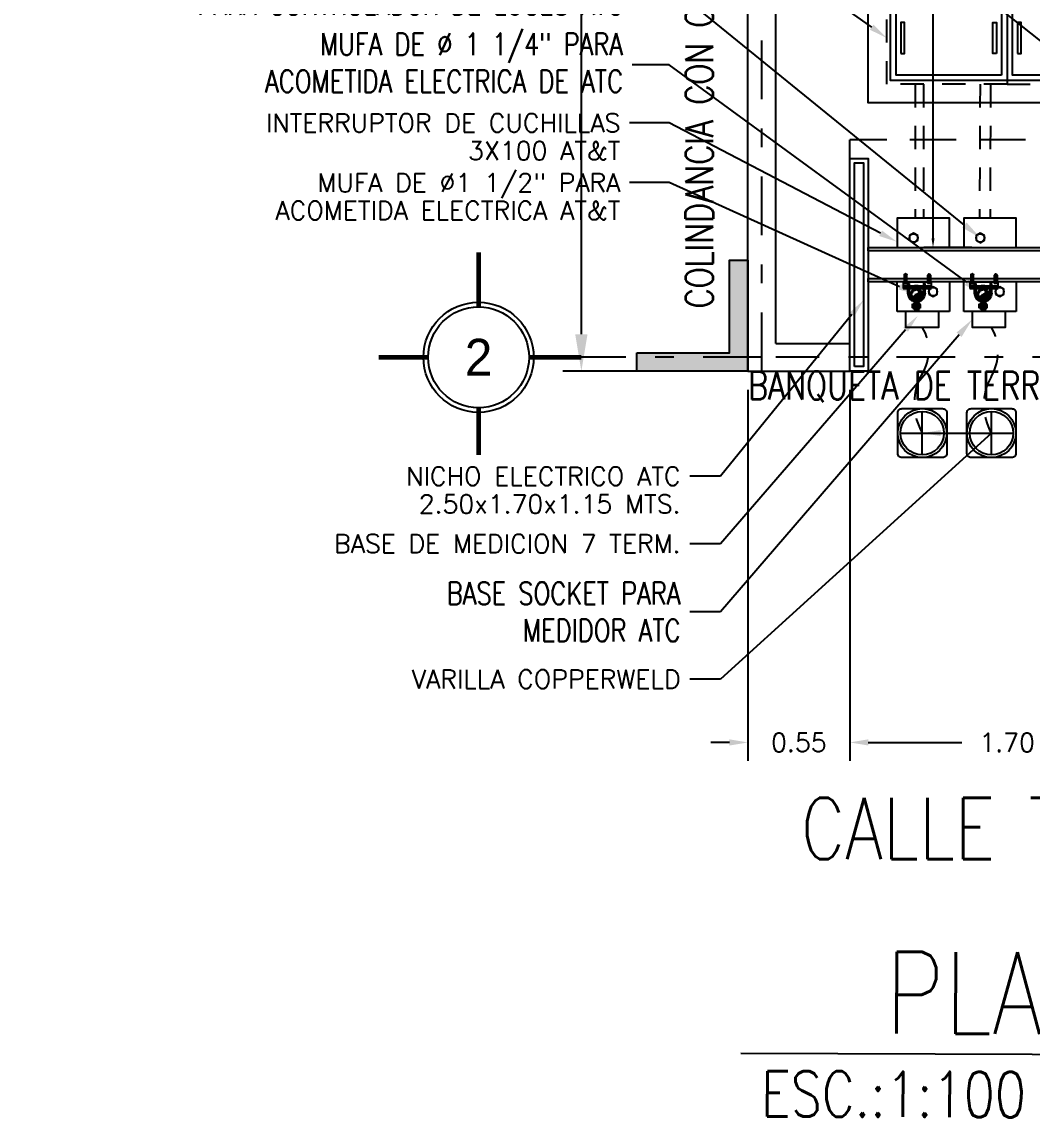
# Model space of a CAD drawing. Header units: millimetres. Extents: x 0 to 177, y -34 to 320.
# Drawn here: x 40.93 to 46.38, y -30.85 to -24.91 of the extents above; entities that cross this region are included whole.
import ezdxf
from ezdxf import colors
from ezdxf.entities.mleader import LeaderData, LeaderLine
from ezdxf.enums import TextEntityAlignment as Align
from ezdxf.math import Vec2, Vec3

# ---------------------------------------------------------------- set-up
doc = ezdxf.new("R2010")
doc.units = ezdxf.units.MM
doc.header["$LTSCALE"] = 0.1
doc.header["$PDMODE"] = 2
doc.linetypes.add('DASHDOT', pattern=[25.4, 12.7, -6.35, 0, -6.35])
doc.linetypes.add('DASHED2', pattern=[0.375, 0.25, -0.125])
doc.layers.get('Defpoints').update_dxf_attribs({"color": 6})
for name, color, linetype in [('1', 1, 'Continuous'), ('5', 5, 'Continuous'), ('8', 8, 'Continuous'), ('9', 96, 'Continuous')]:
    doc.layers.add(name, color=color, linetype=linetype)
doc.styles.add('ARIAL', font='ARLRDBD.TTF')
doc.styles.add('INGTEXT', font='romans.shx', dxfattribs={"width": 0.75})
doc.styles.add('Romans', font='romans.shx', dxfattribs={"width": 0.8})
doc.styles.add('TEXTOS', font='romans.shx')
doc.dimstyles.new('Cota m', dxfattribs={"dimtxt": 0.2, "dimasz": 0.2, "dimexe": 0.1, "dimexo": 0.1, "dimgap": 0.1, "dimtad": 0, "dimzin": 0, "dimdsep": 46, "dimtxsty": 'TEXTOS', "dimcen": 0.2, "dimclrd": 256, "dimclre": 256, "dimclrt": 256, "dimazin": 0, "dimtfac": 1, "dimtix": 1, "dimtofl": 0, "dimtmove": 0, "dimatfit": 3, "dimfxl": 1, "dimtolj": 1, "dimtzin": 0, "dimlwd": -1, "dimlwe": -1, "dimarcsym": 0})

# ---------------------------------------------------------------- blocks, each defined once
blk = doc.blocks.new('A$C340204DE')
at = {"lineweight": -3}
for points in [[(0.0602, 0.1473), (0.0634, 0.1141), (0.0602, 0.1141)], [(0.0602, 0.1473), (0.0634, 0.1473), (0.0634, 0.1141)], [(0.0459, 0.0792), (0.0459, 0.076), (0.0428, 0.076)], [(0.0428, 0.076), (0.0459, 0.0745), (0.0428, 0.0745)], [(0.0428, 0.076), (0.0459, 0.076), (0.0459, 0.0745)], [(0.0428, 0.0745), (0.0459, 0.0697), (0.0428, 0.0697)], [(0.0428, 0.0745), (0.0459, 0.0745), (0.0459, 0.0697)], [(0.0428, 0.0697), (0.0459, 0.065), (0.0428, 0.065)], [(0.0428, 0.0697), (0.0459, 0.0697), (0.0459, 0.065)], [(0.0428, 0.065), (0.0459, 0.0602), (0.0428, 0.0602)], [(0.0428, 0.065), (0.0459, 0.065), (0.0459, 0.0602)], [(0.0428, 0.0602), (0.0459, 0.0586), (0.0428, 0.0586)], [(0.0428, 0.0602), (0.0459, 0.0602), (0.0459, 0.0586)], [(0.0475, 0.084), (0.0491, 0.0824), (0.0459, 0.0824)], [(0.0459, 0.0824), (0.0475, 0.0792), (0.0459, 0.0792)], [(0.0459, 0.0824), (0.0491, 0.0824), (0.0475, 0.0792)], [(0.0459, 0.0792), (0.0475, 0.0792), (0.0459, 0.076)], [(0.0491, 0.0855), (0.0507, 0.084), (0.0475, 0.084)], [(0.0475, 0.084), (0.0507, 0.084), (0.0491, 0.0824)], [(0.0507, 0.0871), (0.0523, 0.0855), (0.0491, 0.0855)], [(0.0491, 0.0855), (0.0523, 0.0855), (0.0507, 0.084)], [(0.0523, 0.0903), (0.0539, 0.0871), (0.0507, 0.0871)], [(0.0507, 0.0871), (0.0539, 0.0871), (0.0523, 0.0855)], [(0.0523, 0.0903), (0.0586, 0.0903), (0.0539, 0.0871)], [(0.057, 0.0935), (0.0586, 0.0903), (0.0539, 0.0903)], [(0.0586, 0.095), (0.0665, 0.0935), (0.057, 0.0935)], [(0.057, 0.0935), (0.0634, 0.0935), (0.0586, 0.0903)], [(0.0586, 0.095), (0.0681, 0.095), (0.0665, 0.0935)], [(0.0665, 0.0966), (0.0824, 0.095), (0.0634, 0.095)], [(0.0681, 0.0982), (0.0792, 0.0966), (0.0665, 0.0966)], [(0.0665, 0.0966), (0.0792, 0.0966), (0.0824, 0.095)], [(0.0681, 0.0982), (0.076, 0.0982), (0.0792, 0.0966)], [(0.0792, 0.095), (0.0903, 0.0919), (0.0824, 0.0919)], [(0.0792, 0.095), (0.0871, 0.095), (0.0903, 0.0919)], [(0.084, 0.0919), (0.0919, 0.0903), (0.0871, 0.0903)], [(0.084, 0.0919), (0.0903, 0.0919), (0.0919, 0.0903)], [(0.0871, 0.0903), (0.095, 0.0887), (0.0903, 0.0887)], [(0.0871, 0.0903), (0.0919, 0.0903), (0.095, 0.0887)], [(0.0903, 0.0887), (0.095, 0.0855), (0.0919, 0.0855)], [(0.0903, 0.0887), (0.095, 0.0887), (0.095, 0.0855)], [(0.0919, 0.0855), (0.0982, 0.084), (0.0935, 0.084)], [(0.0919, 0.0855), (0.095, 0.0855), (0.0982, 0.084)], [(0.0935, 0.084), (0.0998, 0.0824), (0.095, 0.0824)], [(0.0935, 0.084), (0.0982, 0.084), (0.0998, 0.0824)], [(0.095, 0.0824), (0.0998, 0.0776), (0.0966, 0.0776)], [(0.095, 0.0824), (0.0998, 0.0824), (0.0998, 0.0776)], [(0.0982, 0.0776), (0.103, 0.0729), (0.0998, 0.0729)], [(0.0982, 0.0776), (0.0998, 0.0776), (0.103, 0.0729)], [(0.0998, 0.0618), (0.0998, 0.057), (0.0982, 0.057)], [(0.0998, 0.0729), (0.103, 0.0665), (0.0998, 0.0665)], [(0.0998, 0.0729), (0.103, 0.0729), (0.103, 0.0665)], [(0.0998, 0.0665), (0.103, 0.0618), (0.0998, 0.0618)], [(0.0998, 0.0665), (0.103, 0.0665), (0.103, 0.0618)], [(0.0998, 0.0618), (0.103, 0.0618), (0.0998, 0.057)], [(0, 0.0016), (0.0253, 0), (0, 0)], [(0, 0.0016), (0.0253, 0.0016), (0.0253, 0)], [(0.0428, 0.0586), (0.0475, 0.0554), (0.0459, 0.0554)], [(0.0428, 0.0586), (0.0459, 0.0586), (0.0475, 0.0554)], [(0.0459, 0.0554), (0.0491, 0.0539), (0.0459, 0.0539)], [(0.0459, 0.0554), (0.0475, 0.0554), (0.0491, 0.0539)], [(0.0459, 0.0539), (0.0507, 0.0507), (0.0475, 0.0507)], [(0.0459, 0.0539), (0.0491, 0.0539), (0.0507, 0.0507)], [(0.0475, 0.0507), (0.0523, 0.0491), (0.0491, 0.0491)], [(0.0475, 0.0507), (0.0507, 0.0507), (0.0523, 0.0491)], [(0.0491, 0.0491), (0.0539, 0.0459), (0.0507, 0.0459)], [(0.0491, 0.0491), (0.0523, 0.0491), (0.0539, 0.0459)], [(0.0507, 0.0459), (0.0586, 0.0444), (0.0523, 0.0444)], [(0.0507, 0.0459), (0.0539, 0.0459), (0.0586, 0.0444)], [(0.0539, 0.0444), (0.0634, 0.0412), (0.057, 0.0412)], [(0.0539, 0.0444), (0.0586, 0.0444), (0.0634, 0.0412)], [(0.0586, 0.0412), (0.0855, 0.0396), (0.0602, 0.0396)], [(0.0586, 0.0412), (0.0855, 0.0412), (0.0855, 0.0396)], [(0.0602, 0.0396), (0.0824, 0.038), (0.0634, 0.038)], [(0.0602, 0.0396), (0.0855, 0.0396), (0.0824, 0.038)], [(0.0824, 0.0428), (0.0871, 0.0412), (0.0792, 0.0412)], [(0.0824, 0.0428), (0.0903, 0.0428), (0.0871, 0.0412)], [(0.0871, 0.0459), (0.0903, 0.0428), (0.084, 0.0428)], [(0.0871, 0.0459), (0.0919, 0.0459), (0.0903, 0.0428)], [(0.0919, 0.0491), (0.095, 0.0459), (0.0903, 0.0459)], [(0.0935, 0.0507), (0.095, 0.0491), (0.0919, 0.0491)], [(0.0919, 0.0491), (0.095, 0.0491), (0.095, 0.0459)], [(0.095, 0.0539), (0.0982, 0.0507), (0.0935, 0.0507)], [(0.0935, 0.0507), (0.0982, 0.0507), (0.095, 0.0491)], [(0.0966, 0.057), (0.0998, 0.0539), (0.095, 0.0539)], [(0.095, 0.0539), (0.0998, 0.0539), (0.0982, 0.0507)], [(0.0966, 0.057), (0.0998, 0.057), (0.0998, 0.0539)], [(0.1267, 0.0016), (0.1537, 0), (0.1267, 0)], [(0.1267, 0.0016), (0.1537, 0.0016), (0.1537, 0)]]:
    blk.add_hatch(color=256, dxfattribs=at).paths.add_polyline_path(points)
for points in [[(0.0523, 0.1426), (0.0507, 0.1394), (0.0523, 0.1362)], [(0.0507, 0.1394), (0.0507, 0.122)], [(0.0602, 0.1251), (0.0523, 0.1251), (0.0507, 0.122), (0.0523, 0.1188)], [(0.0523, 0.1426), (0.0602, 0.1426)], [(0.0523, 0.1362), (0.0602, 0.1362)], [(0.0523, 0.1362), (0.0523, 0.1251)], [(0.0602, 0.1188), (0.0523, 0.1188)], [(0.0634, 0.1141), (0.0634, 0.1473), (0.0602, 0.1473), (0.0602, 0.1141), (0.0634, 0.1141)], [(0.0602, 0.1426), (0.0602, 0.1188)], [(0.0634, 0.1077), (0.0634, 0.1521)], [(0.0665, 0.0982), (0.0665, 0.1521)], [(0.0665, 0.1362), (0.0776, 0.1362)], [(0.0665, 0.1315), (0.0713, 0.1362)], [(0.0665, 0.1299), (0.0745, 0.1362)], [(0.0665, 0.1267), (0.0776, 0.1362)], [(0.0665, 0.1236), (0.0776, 0.1347)], [(0.0665, 0.1236), (0.0665, 0.1251)], [(0.0665, 0.1236), (0.0776, 0.1236)], [(0.0713, 0.1331), (0.0713, 0.1347)], [(0.0713, 0.1236), (0.0776, 0.1315)], [(0.0729, 0.1236), (0.0776, 0.1283)], [(0.0745, 0.1188), (0.0745, 0.1204)], [(0.1093, 0.0618), (0.1077, 0.0729), (0.103, 0.0824), (0.0966, 0.0903), (0.0871, 0.0966), (0.0776, 0.0982), (0.0776, 0.1521)], [(0.0824, 0.1077), (0.0824, 0.1521)], [(0.0824, 0.1141), (0.0824, 0.1473), (0.0824, 0.1473), (0.0824, 0.1141), (0.0824, 0.1141)], [(0.084, 0.1188), (0.084, 0.1426), (0.0919, 0.1426)], [(0.0919, 0.1251), (0.0919, 0.1362), (0.084, 0.1362)], [(0.0919, 0.1251), (0.084, 0.1251)], [(0.0919, 0.1188), (0.084, 0.1188)], [(0.0919, 0.1362), (0.0919, 0.1394), (0.0919, 0.1426)], [(0.0919, 0.1394), (0.0919, 0.122), (0.0919, 0.1188)], [(0.0919, 0.122), (0.0919, 0.1251)], [(0.0634, 0.1077), (0.0491, 0.103), (0.0364, 0.0919), (0.0285, 0.0776), (0.0253, 0.0618)], [(0.0253, 0.0618), (0.0253, 0.0364)], [(0.0665, 0.0982), (0.0539, 0.095), (0.0444, 0.0855), (0.038, 0.0745), (0.0349, 0.0618)], [(0.0349, 0.0618), (0.0349, 0.0364)], [(0.103, 0.0665), (0.0998, 0.0792), (0.0935, 0.0887), (0.084, 0.095), (0.0729, 0.0982), (0.0602, 0.095), (0.0507, 0.0887), (0.0444, 0.0792), (0.0428, 0.0665), (0.0444, 0.0554), (0.0507, 0.0459), (0.0602, 0.0396), (0.0729, 0.038), (0.084, 0.0396), (0.0935, 0.0459), (0.0998, 0.0554), (0.103, 0.0665)], [(0.0998, 0.0665), (0.0982, 0.0776), (0.0919, 0.0855), (0.0824, 0.0919), (0.0729, 0.095), (0.0618, 0.0919), (0.0539, 0.0855), (0.0475, 0.0776), (0.0459, 0.0665), (0.0475, 0.057), (0.0539, 0.0491), (0.0618, 0.0412), (0.0729, 0.0412), (0.0824, 0.0412), (0.0919, 0.0491), (0.0982, 0.057), (0.0998, 0.0665)], [(0.0982, 0.0665), (0.095, 0.0776), (0.0903, 0.0855), (0.0824, 0.0903), (0.0729, 0.0935), (0.0634, 0.0903), (0.0539, 0.0855), (0.0491, 0.0776), (0.0459, 0.0665), (0.0491, 0.057), (0.0539, 0.0491), (0.0634, 0.0444), (0.0729, 0.0412), (0.0824, 0.0444), (0.0903, 0.0491), (0.095, 0.057), (0.0982, 0.0665)], [(0.0982, 0.0665), (0.095, 0.0776), (0.0903, 0.0855), (0.0824, 0.0903), (0.0729, 0.0935), (0.0634, 0.0903), (0.0539, 0.0855), (0.0491, 0.0776), (0.0459, 0.0665), (0.0491, 0.057), (0.0539, 0.0491), (0.0634, 0.0444), (0.0729, 0.0412), (0.0824, 0.0444), (0.0903, 0.0491), (0.095, 0.057), (0.0982, 0.0665)], [(0.0507, 0.084), (0.0507, 0.0855)], [(0.0729, 0.0935), (0.0665, 0.0903), (0.0618, 0.0855), (0.0586, 0.0808), (0.0618, 0.0745), (0.0665, 0.0697), (0.0729, 0.0665)], [(0.0586, 0.0792), (0.0729, 0.0935)], [(0.0602, 0.0776), (0.0745, 0.0935)], [(0.0602, 0.0824), (0.0713, 0.0935)], [(0.0602, 0.0745), (0.0792, 0.0919)], [(0.0602, 0.076), (0.076, 0.0919)], [(0.0602, 0.084), (0.0681, 0.0919)], [(0.0618, 0.0745), (0.0792, 0.0919)], [(0.0634, 0.0697), (0.084, 0.0903)], [(0.0634, 0.0713), (0.0824, 0.0903)], [(0.0634, 0.0729), (0.0808, 0.0903)], [(0.065, 0.0697), (0.0855, 0.0903)], [(0.0665, 0.0697), (0.0871, 0.0887)], [(0.0681, 0.0681), (0.0871, 0.0871)], [(0.0697, 0.0681), (0.0887, 0.0855)], [(0.0713, 0.0665), (0.0903, 0.0855)], [(0.0729, 0.0665), (0.0919, 0.0855)], [(0.0729, 0.0412), (0.0792, 0.0444), (0.0824, 0.0491), (0.0855, 0.0539), (0.0824, 0.0618), (0.0792, 0.0665), (0.0729, 0.0665)], [(0.0745, 0.0665), (0.0919, 0.084)], [(0.076, 0.0665), (0.0919, 0.0824)], [(0.0792, 0.0665), (0.0935, 0.0824)], [(0.0792, 0.0665), (0.095, 0.0808)], [(0.0792, 0.0428), (0.0966, 0.0618)], [(0.0808, 0.065), (0.095, 0.0792)], [(0.1188, 0.0618), (0.1156, 0.0776), (0.1077, 0.0919), (0.0966, 0.103), (0.0824, 0.1077)], [(0.0824, 0.0634), (0.095, 0.0776)], [(0.0824, 0.0618), (0.095, 0.076)], [(0.0824, 0.0618), (0.0966, 0.0745)], [(0.084, 0.0602), (0.0966, 0.0745)], [(0.084, 0.0586), (0.0982, 0.0713)], [(0.084, 0.0507), (0.0982, 0.0634)], [(0.0855, 0.057), (0.0982, 0.0697)], [(0.0855, 0.0554), (0.0982, 0.0681)], [(0.0855, 0.0539), (0.0982, 0.0665)], [(0.0871, 0.0903), (0.0871, 0.0919)], [(0.095, 0.0871), (0.095, 0.0887)], [(0.095, 0.084), (0.095, 0.0855)], [(0.1093, 0.0618), (0.1093, 0.0364)], [(0.1188, 0.0618), (0.1188, 0.0364)], [(0, 0.0364), (0.1537, 0.0364)], [(0, 0), (0, 0.0364)], [(0.1537, 0.0349), (0, 0.0349)], [(0.1537, 0.0253), (0, 0.0253)], [(0.1537, 0.0238), (0, 0.0238)], [(0.0253, 0), (0.0253, 0.0016), (0, 0.0016), (0, 0), (0.0253, 0)], [(0, 0), (0.1537, 0)], [(0.0063, 0.0095), (0.0032, 0.0095), (0.0032, 0.0032)], [(0.0222, 0.0032), (0.0032, 0.0032)], [(0.019, 0.0095), (0.0063, 0.0095), (0.0079, 0.0095)], [(0.0063, -0.0364), (0.0063, 0), (0.0079, 0)], [(0.0079, 0.0095), (0.0174, 0.0095), (0.0174, 0.0032)], [(0.0079, 0.0095), (0.0079, 0.0032)], [(0.0079, 0), (0.0079, -0.0333), (0.0095, -0.0364), (0.0127, -0.038), (0.0158, -0.0364), (0.0174, -0.0333), (0.0174, 0)], [(0.0079, 0), (0.0174, -0.0095)], [(0.0095, 0), (0.0174, -0.0079)], [(0.0127, 0), (0.0174, -0.0032)], [(0.0143, 0), (0.0174, -0.0016)], [(0.0222, 0.0095), (0.019, 0.0095), (0.0174, 0.0095)], [(0.0174, 0), (0.019, 0), (0.019, -0.0364)], [(0.0222, 0.0032), (0.0222, 0.0095)], [(0.0253, 0.0364), (0.0253, 0.0079), (0.0349, 0.0079)], [(0.0253, 0.0333), (0.0349, 0.0253)], [(0.0349, 0.0333), (0.0253, 0.0333)], [(0.0253, 0.0317), (0.0333, 0.0253)], [(0.0253, 0.0285), (0.0301, 0.0253)], [(0.0253, 0.0269), (0.0285, 0.0253)], [(0.0253, 0.0222), (0.0349, 0.0127)], [(0.0253, 0.0206), (0.0349, 0.0111)], [(0.0253, 0.0174), (0.0349, 0.0095)], [(0.0253, 0.0158), (0.0349, 0.0079)], [(0.0253, 0.0127), (0.0317, 0.0079)], [(0.0253, 0.0127), (0.0301, 0.0079)], [(0.0253, 0.0095), (0.0269, 0.0079)], [(0.0269, 0.0238), (0.0349, 0.0143)], [(0.0285, 0.0333), (0.0349, 0.0253)], [(0.0301, 0.0333), (0.0349, 0.0285)], [(0.0301, 0.0238), (0.0349, 0.019)], [(0.0301, 0.0238), (0.0349, 0.0174)], [(0.0317, 0.0333), (0.0349, 0.0301)], [(0.0333, 0.0238), (0.0349, 0.0206)], [(0.0349, 0.0364), (0.0349, 0.0079)], [(0.0349, 0.0238), (0.0349, 0.0253)], [(0.0745, 0.0412), (0.0745, 0.0428)], [(0.076, 0.0412), (0.076, 0.0428)], [(0.0824, 0.0444), (0.095, 0.057)], [(0.0855, 0.0459), (0.095, 0.0539)], [(0.1188, 0.0079), (0.1093, 0.0079), (0.1093, 0.0364)], [(0.1093, 0.0333), (0.1188, 0.0253)], [(0.1188, 0.0333), (0.1093, 0.0333)], [(0.1093, 0.0317), (0.1156, 0.0253)], [(0.1093, 0.0285), (0.1141, 0.0253)], [(0.1093, 0.0269), (0.1109, 0.0253)], [(0.1093, 0.0238), (0.1188, 0.0127)], [(0.1093, 0.0206), (0.1188, 0.0111)], [(0.1093, 0.019), (0.1188, 0.0095)], [(0.1093, 0.0174), (0.1172, 0.0079)], [(0.1093, 0.0143), (0.1156, 0.0079)], [(0.1093, 0.0127), (0.1141, 0.0079)], [(0.1093, 0.0095), (0.1109, 0.0079)], [(0.1093, 0.0079), (0.1093, 0.0095)], [(0.1109, 0.0333), (0.1188, 0.0253)], [(0.1109, 0.0238), (0.1188, 0.0158)], [(0.1125, 0.0238), (0.1188, 0.0174)], [(0.1141, 0.0333), (0.1188, 0.0285)], [(0.1156, 0.0333), (0.1188, 0.0301)], [(0.1156, 0.0238), (0.1188, 0.0206)], [(0.1172, 0.0238), (0.1188, 0.0222)], [(0.1188, 0.0364), (0.1188, 0.0079)], [(0.1537, 0), (0.1537, 0.0016), (0.1267, 0.0016), (0.1267, 0), (0.1537, 0)], [(0.1442, 0.0095), (0.1362, 0.0095), (0.1331, 0.0095), (0.1315, 0.0095)], [(0.1315, 0.0032), (0.1315, 0.0095)], [(0.1489, 0.0032), (0.1315, 0.0032)], [(0.1473, 0.0095), (0.1331, 0.0095)], [(0.1362, 0), (0.1331, 0), (0.1331, -0.0364), (0.1362, -0.0412), (0.1394, -0.0444), (0.1442, -0.0412), (0.1473, -0.0364), (0.1473, 0), (0.1442, 0)], [(0.1362, 0.0095), (0.1362, 0.0032)], [(0.1362, -0.0333), (0.1362, 0)], [(0.1362, 0), (0.1442, -0.0079)], [(0.1394, 0), (0.1442, -0.0048)], [(0.1426, 0), (0.1442, -0.0016)], [(0.1489, 0.0095), (0.1473, 0.0095), (0.1442, 0.0095)], [(0.1442, 0.0095), (0.1442, 0.0032)], [(0.1442, 0), (0.1442, 0.0016)], [(0.1442, 0), (0.1442, -0.0333)], [(0.1489, 0.0032), (0.1489, 0.0095)], [(0.1537, 0.0364), (0.1537, 0)], [(0.0063, -0.0364), (0.0079, -0.0412), (0.0127, -0.0444)], [(0.0079, -0.0032), (0.0174, -0.0127)], [(0.0079, -0.0063), (0.0174, -0.0158)], [(0.0079, -0.0095), (0.0174, -0.019)], [(0.0079, -0.0111), (0.0174, -0.0206)], [(0.0079, -0.0158), (0.0174, -0.0238)], [(0.0079, -0.0174), (0.0174, -0.0253)], [(0.0079, -0.0206), (0.0174, -0.0301)], [(0.0079, -0.0238), (0.0174, -0.0317)], [(0.0079, -0.0269), (0.0174, -0.0349)], [(0.0079, -0.0285), (0.0158, -0.0364)], [(0.0079, -0.0317), (0.0143, -0.038)], [(0.0079, -0.0349), (0.0127, -0.038)], [(0.0143, -0.0444), (0.0127, -0.0444)], [(0.0143, -0.0444), (0.0174, -0.0412), (0.019, -0.0364)], [(0.1362, -0.0016), (0.1442, -0.0111)], [(0.1362, -0.0032), (0.1442, -0.0127)], [(0.1362, -0.0079), (0.1442, -0.0158)], [(0.1362, -0.0095), (0.1442, -0.019)], [(0.1362, -0.0127), (0.1442, -0.0222)], [(0.1362, -0.0158), (0.1442, -0.0238)], [(0.1362, -0.019), (0.1442, -0.0285)], [(0.1362, -0.0206), (0.1442, -0.0301)], [(0.1362, -0.0238), (0.1442, -0.0333)], [(0.1362, -0.0269), (0.1442, -0.0349)], [(0.1362, -0.0301), (0.1426, -0.0364)], [(0.1362, -0.0317), (0.141, -0.038)], [(0.1362, -0.0333), (0.1362, -0.0364), (0.1394, -0.038)], [(0.1394, -0.038), (0.1442, -0.0364), (0.1442, -0.0333)]]:
    blk.add_lwpolyline(points, dxfattribs=at)
blk = doc.blocks.new('A$C4E933145')
for points in [[(0, 0), (0, 1.15), (0.1, 1.15), (0.1, 0)], [(1.7, 0), (1.7, 1.15), (1.6, 1.15), (1.6, 0)], [(0.025, 0.025), (0.025, 1.125), (0.075, 1.125), (0.075, 0.025)], [(1.675, 0.025), (1.675, 1.125), (1.625, 1.125), (1.625, 0.025)], [(1.6, 0.6504), (0.1, 0.6504), (0.1, 0.6679), (1.6, 0.6679)], [(1.6, 0.4829), (0.1, 0.4829), (0.1, 0.5004), (1.6, 0.5004)]]:
    blk.add_lwpolyline(points, close=True)
blk = doc.blocks.new('VCW')
for p, q in [((0, -0.1173), (0, 0.1173)), ((0.1173, 0), (-0.1173, 0))]:
    blk.add_line(p, q)
blk.add_lwpolyline([(0.11, -0.1323), (-0.11, -0.1323, -0.414214), (-0.1323, -0.11), (-0.1323, 0.11, -0.414214), (-0.11, 0.1323), (0.11, 0.1323, -0.414214), (0.1323, 0.11), (0.1323, -0.11, -0.414214)], format="xyb", close=True)
for radius in [0.1323, 0.1173]:
    blk.add_circle((0, 0), radius)
blk = doc.blocks.new('Eje')
blk.add_line((0, -1.055), (0, -0.595))
at = {"const_width": 0.05}
for points in [[(0, 0.545), (0, 1.134)], [(-1.078, 0), (-0.545, 0)], [(0.545, 0), (1.111, 0)], [(0, -0.545), (0, -1.055)]]:
    blk.add_lwpolyline(points, dxfattribs=at)
for radius in [0.595, 0.545]:
    blk.add_circle((0, 0), radius)
at = {"style": 'ARIAL'}
blk.add_attdef('EJE', text='', height=0.4, dxfattribs=at).set_placement((0, 0), align=Align.MIDDLE_CENTER)
blk = doc.blocks.new('A$C38E61F51')
at = {"color": 8}
blk.add_line((0, 0.23), (0, -0.23), dxfattribs=at)
at = {"color": 8, "ltscale": 0.1}
blk.add_lwpolyline([(-0.75, 0.35), (0.75, 0.35), (0.75, -0.35), (-0.75, -0.35)], close=True, dxfattribs=at)
at = {"color": 8, "linetype": 'DASHED2', "ltscale": 5}
for points in [[(-0.65, 0.25), (0, 0.25), (0, -0.25), (-0.65, -0.25)], [(0.65, 0.25), (0, 0.25), (0, -0.25), (0.65, -0.25)]]:
    blk.add_lwpolyline(points, close=True, dxfattribs=at)
at = {"color": 8}
for points in [[(-0.63, 0.23), (0.63, 0.23), (0.63, -0.23), (-0.63, -0.23)], [(-0.03, -0.2), (-0.6, -0.2), (-0.6, 0.2), (-0.03, 0.2)], [(0.03, 0.2), (0.6, 0.2), (0.6, -0.2), (0.03, -0.2)], [(-0.5736, -0.0835), (-0.5538, -0.0835), (-0.5538, 0.0835), (-0.5736, 0.0835)], [(-0.0564, -0.0835), (-0.0762, -0.0835), (-0.0762, 0.0835), (-0.0564, 0.0835)], [(0.0564, -0.0835), (0.0762, -0.0835), (0.0762, 0.0835), (0.0564, 0.0835)], [(0.5736, -0.0835), (0.5538, -0.0835), (0.5538, 0.0835), (0.5736, 0.0835)]]:
    blk.add_lwpolyline(points, close=True, dxfattribs=at)
blk = doc.blocks.new('*D140')
at = {"layer": '8', "ltscale": 0.1, "transparency": 16777216}
for p, q in [((45.4001, -26.8972), (45.4001, -28.9028)), ((47.1001, -26.8972), (47.1001, -28.9028)), ((45.5001, -28.8028), (46.0049, -28.8028)), ((47.0001, -28.8028), (46.4953, -28.8028))]:
    blk.add_line(p, q, dxfattribs=at)
for points in [[(45.5001, -28.7862), (45.5001, -28.8195), (45.4001, -28.8028)], [(47.0001, -28.7862), (47.0001, -28.8195), (47.1001, -28.8028)]]:
    blk.add_solid(points, dxfattribs=at)
at = {"layer": 'Defpoints', "color": 0, "ltscale": 0.1, "transparency": 16777216}
for p in [(45.4001, -26.7972), (47.1001, -26.7972), (45.4001, -28.8028)]:
    blk.add_point(p, dxfattribs=at)
at = {"layer": '8', "ltscale": 0.1, "transparency": 16777216, "insert": (46.2501, -28.8028), "char_height": 0.1, "attachment_point": 5, "style": 'TEXTOS'}
blk.add_mtext('\\A1;1.70', dxfattribs=at)
blk = doc.blocks.new('*D141')
at = {"layer": '8', "ltscale": 0.1, "transparency": 16777216}
for p, q in [((44.8501, -26.8972), (44.8501, -28.9028)), ((45.4001, -26.8972), (45.4001, -28.9028)), ((44.7501, -28.8028), (44.6501, -28.8028)), ((45.5001, -28.8028), (45.6001, -28.8028))]:
    blk.add_line(p, q, dxfattribs=at)
for points in [[(44.7501, -28.7862), (44.7501, -28.8195), (44.8501, -28.8028)], [(45.5001, -28.7862), (45.5001, -28.8195), (45.4001, -28.8028)]]:
    blk.add_solid(points, dxfattribs=at)
at = {"layer": 'Defpoints', "color": 0, "ltscale": 0.1, "transparency": 16777216}
for p in [(44.8501, -26.7972), (45.4001, -26.7972), (44.8501, -28.8028)]:
    blk.add_point(p, dxfattribs=at)
at = {"layer": '8', "ltscale": 0.1, "transparency": 16777216, "insert": (45.1251, -28.8028), "char_height": 0.1, "attachment_point": 5, "style": 'TEXTOS'}
blk.add_mtext('\\A1;0.55', dxfattribs=at)
blk = doc.blocks.new('*D142')
at = {"color": 8, "ltscale": 0.1, "transparency": 16777216}
for p, q in [((44.7501, -6.7972), (43.8501, -6.7972)), ((43.9501, -6.9972), (43.9501, -15.5972)), ((43.9501, -26.5972), (43.9501, -16.5972)), ((44.7501, -26.7972), (43.8501, -26.7972))]:
    blk.add_line(p, q, dxfattribs=at)
for points in [[(43.9168, -6.9972), (43.9834, -6.9972), (43.9501, -6.7972)], [(43.9168, -26.5972), (43.9834, -26.5972), (43.9501, -26.7972)]]:
    blk.add_solid(points, dxfattribs=at)
at = {"layer": 'Defpoints', "color": 0, "ltscale": 0.1, "transparency": 16777216}
for p in [(44.8501, -6.7972), (43.9501, -26.7972), (44.8501, -26.7972)]:
    blk.add_point(p, dxfattribs=at)
at = {"color": 8, "ltscale": 0.1, "transparency": 16777216, "insert": (43.9501, -16.0972), "char_height": 0.2, "attachment_point": 5, "rotation": 90, "style": 'TEXTOS'}
blk.add_mtext('\\A1;20.00', dxfattribs=at)
blk = doc.blocks.new('*U30')
blk.add_lwpolyline([(-3.35, -0.3), (3.35, -0.3)])
at = {"style": 'Romans', "width": 0.8}
for tag, p in [('TITULO-01', (0, 0.6)), ('TITULO-02', (0, 0))]:
    blk.add_attdef(tag, text='', height=0.4, dxfattribs=at).set_placement(p, align=Align.MIDDLE_CENTER)
blk.add_attdef('ESC', text='', height=0.2, dxfattribs=at).set_placement((-1.5, -0.5), align=Align.MIDDLE_LEFT)
blk.add_attdef('ACOT', text='', height=0.2, dxfattribs=at).set_placement((1.5, -0.5), align=Align.MIDDLE_RIGHT)
blk = doc.blocks.new('*D162')
at = {"layer": '8', "ltscale": 0.1, "transparency": 16777216}
for p, q in [((45.8501, -19.3472), (45.8501, -22.4757)), ((45.8501, -26.0792), (45.8501, -22.9507)), ((46.0588, -26.1292), (45.8001, -26.1292))]:
    blk.add_line(p, q, dxfattribs=at)
for points in [[(45.8418, -19.3472), (45.8584, -19.3472), (45.8501, -19.2972)], [(45.8418, -26.0792), (45.8584, -26.0792), (45.8501, -26.1292)]]:
    blk.add_solid(points, dxfattribs=at)
at = {"layer": 'Defpoints', "color": 0, "ltscale": 0.1, "transparency": 16777216}
for p in [(45.8501, -19.2972), (45.8501, -26.1292), (46.1088, -26.1292)]:
    blk.add_point(p, dxfattribs=at)
at = {"layer": '8', "ltscale": 0.1, "transparency": 16777216, "insert": (45.8501, -22.7132), "char_height": 0.125, "attachment_point": 5, "rotation": 90, "style": 'TEXTOS'}
blk.add_mtext('\\A1;6.83', dxfattribs=at)

msp = doc.modelspace()

# ---------------------------------------------------------------- hatches: boundary and pattern name
at = {"layer": '8'}
h = msp.add_hatch(color=256, dxfattribs=at)
h.dxf.hatch_style = 1
h.paths.add_polyline_path([(44.2501, -26.6972), (44.7501, -26.6972), (44.7501, -26.1972), (44.8501, -26.1972), (44.8501, -26.7972), (44.2501, -26.7972)])

# ---------------------------------------------------------------- linework, layer by layer
at = {"color": 8, "ltscale": 0.1}
for p, q in [((44.8501, -26.7972), (44.8501, -6.7972)), ((45.0001, -26.6472), (45.0001, -6.7972)), ((45.0001, -26.6472), (45.3501, -26.6472)), ((45.0001, -26.6472), (45.4001, -26.6472)), ((44.8501, -26.7972), (45.4001, -26.7972))]:
    msp.add_line(p, q, dxfattribs=at)
at = {"linetype": 'DASHED2', "ltscale": 5}
for p, q in [((46.1041, -25.2271), (46.1041, -25.2272)), ((46.1611, -25.2271), (46.1611, -25.2272)), ((46.104, -25.2472), (46.101, -25.9697)), ((46.161, -25.2472), (46.158, -25.9697))]:
    msp.add_line(p, q, dxfattribs=at)
for p, q in [((45.6556, -26.4746), (45.6556, -26.3147)), ((45.9398, -26.3147), (45.9398, -26.4746)), ((46.0158, -26.4746), (46.0158, -26.3147)), ((46.3001, -26.3147), (46.3001, -26.4746)), ((46.3001, -26.4746), (46.0158, -26.4746))]:
    msp.add_line(p, q)
for points in [[(46.3001, -26.1296), (46.3001, -25.9697), (46.0158, -25.9697), (46.0158, -26.1296)], [(46.0622, -26.4746), (46.0622, -26.5591), (46.2421, -26.5591), (46.2421, -26.4746)]]:
    msp.add_lwpolyline(points)
for points in [[(46.1279, -26.0638), (46.1053, -26.0508), (46.0827, -26.0638), (46.0827, -26.0899), (46.1053, -26.103), (46.1279, -26.0899)], [(46.1881, -26.3805), (46.2107, -26.3935), (46.2332, -26.3805), (46.2332, -26.3544), (46.2107, -26.3414), (46.1881, -26.3544)]]:
    msp.add_lwpolyline(points, close=True)
msp.add_lwpolyline([(46.1655, -27.1316, -0.263165), (46.1637, -26.8269, 0.275274), (46.1655, -26.5592)], format="xyb", dxfattribs=at)
for centre, radius in [((46.1053, -26.0769), 0.0226), ((46.1203, -26.3761), 0.0423)]:
    msp.add_circle(centre, radius)
at = {"layer": '1', "linetype": 'DASHED2', "ltscale": 5}
for p, q in [((45.7537, -25.2472), (45.7537, -25.9698)), ((45.7977, -25.2472), (45.7977, -25.9698))]:
    msp.add_line(p, q, dxfattribs=at)
at = {"layer": '5'}
msp.add_line((45.9398, -26.4746), (45.6556, -26.4746), dxfattribs=at)
for points in [[(45.9398, -26.1296), (45.9398, -25.9698), (45.6555, -25.9698), (45.6555, -26.1297)], [(45.7019, -26.4746), (45.7019, -26.5592), (45.8818, -26.5592), (45.8818, -26.4746)]]:
    msp.add_lwpolyline(points, dxfattribs=at)
for points in [[(45.7676, -26.0638), (45.745, -26.0508), (45.7224, -26.0638), (45.7224, -26.0899), (45.745, -26.103), (45.7676, -26.0899)], [(45.8278, -26.3805), (45.8504, -26.3935), (45.873, -26.3805), (45.873, -26.3544), (45.8504, -26.3414), (45.8278, -26.3544)]]:
    msp.add_lwpolyline(points, close=True, dxfattribs=at)
at = {"layer": '5', "linetype": 'DASHED2', "ltscale": 5}
msp.add_lwpolyline([(45.7919, -27.1316, -0.240363), (45.7784, -26.8307, 0.309315), (45.7919, -26.5592)], format="xyb", dxfattribs=at)
at = {"layer": '5'}
for centre, radius in [((45.745, -26.0769), 0.0226), ((45.76, -26.3761), 0.0423), ((45.8504, -26.3674), 0.0226), ((46.2107, -26.3674), 0.0226)]:
    msp.add_circle(centre, radius, dxfattribs=at)
at = {"layer": '8', "linetype": 'DASHDOT', "ltscale": 0.25}
for p, q in [((44.9251, -26.7972), (44.9251, -5.8972)), ((44.9251, -26.7222), (43.9501, -26.7222)), ((51.8501, -26.7222), (45.0001, -26.7222))]:
    msp.add_line(p, q, dxfattribs=at)
at = {"layer": '8', "linetype": 'DASHED2', "ltscale": 10}
for p in [(47.1001, -25.5472), (45.4001, -25.6472)]:
    msp.add_line(p, (45.4001, -25.5472), dxfattribs=at)
at = {"layer": '8'}
msp.add_lwpolyline([(44.2501, -26.6972), (44.7501, -26.6972), (44.7501, -26.1972), (44.8501, -26.1972), (44.8501, -26.7972), (44.2501, -26.7972)], close=True, dxfattribs=at)

# ---------------------------------------------------------------- block references
at = {"ltscale": 0.1}
msp.add_blockref('A$C38E61F51', (46.2501, -24.9972), dxfattribs=at)
at = {"xscale": -1, "rotation": 180}
msp.add_blockref('A$C340204DE', (46.049, -26.3147), dxfattribs=at)
at = {"rotation": 270}
msp.add_blockref('VCW', (46.1655, -27.1316), dxfattribs=at)
at = {"layer": '5', "xscale": -1, "rotation": 180}
msp.add_blockref('A$C340204DE', (45.6887, -26.3147), dxfattribs=at)
at = {"layer": '5', "rotation": 270}
msp.add_blockref('VCW', (45.7919, -27.1316), dxfattribs=at)
at = {"layer": '8', "ltscale": 0.1}
msp.add_blockref('A$C4E933145', (45.4001, -26.7972), dxfattribs=at)
at = {"layer": '8', "ltscale": 0.1, "xscale": 0.5, "yscale": 0.5, "zscale": 0.5}
msp.add_blockref('Eje', (43.3947, -26.7222), dxfattribs=at).add_auto_attribs({'EJE': '2'})
at = {"layer": '8', "linetype": 'Continuous'}
ref = msp.add_blockref('*U30', (48.4872, -30.165), dxfattribs=dict(at, xscale=1.096586521523707, yscale=1.096586521523707, zscale=1.096586521523707, rotation=359.8013736095622))
ref.add_attrib('ACOT', 'ACOT.: mts', dxfattribs={"layer": '0', "height": 0.24552, "rotation": 359.80137, "style": 'INGTEXT', "width": 0.8}).set_placement((52.0492, -30.7257), align=Align.MIDDLE_RIGHT)
ref.add_attrib('ESC', 'ESC.:1:100', dxfattribs={"layer": '0', "height": 0.24552, "rotation": 359.80137, "style": 'INGTEXT', "width": 0.8}).set_placement((44.9214, -30.701), align=Align.MIDDLE_LEFT)
ref.add_attrib('TITULO-02', 'PLANTA ARQUITECTÓNICA', dxfattribs={"layer": '0', "height": 0.441938, "rotation": 359.80137, "style": 'INGTEXT', "width": 0.8}).set_placement((48.4872, -30.165), align=Align.MIDDLE_CENTER)

# ---------------------------------------------------------------- texts
at = {"layer": '8', "insert": (44.6626, -25.0076), "char_height": 0.15, "attachment_point": 8, "rotation": 90, "style": 'Romans'}
msp.add_mtext('COLINDANCIA CON CASA HABITACION', dxfattribs=at)
at = {"layer": '8', "insert": (45.135, -29.1016), "char_height": 0.332701, "attachment_point": 1, "style": 'Romans'}
msp.add_mtext('CALLE TRATADO DE CD. JUAREZ', dxfattribs=at)

# ---------------------------------------------------------------- dimensions: what is measured, and where the dimension line sits
at = {"layer": '8', "ltscale": 0.1}
dim = msp.add_linear_dim(base=(45.8501, -26.1292), p1=(45.8501, -19.2972), p2=(46.1088, -26.1292), angle=90, dimstyle='Cota m', override={"dimscale": 0.5, "dimtxt": 0.25, "dimasz": 0.1}, dxfattribs=at)
dim.commit()
dim.dimension.update_dxf_attribs({"geometry": '*D162', "text_midpoint": (45.8501, -22.7132)})
for base, p1, p2, picture, middle in [((44.8501, -28.8028), (45.4001, -26.7972), (44.8501, -26.7972), '*D141', (45.1251, -28.8028)), ((45.4001, -28.8028), (47.1001, -26.7972), (45.4001, -26.7972), '*D140', (46.2501, -28.8028))]:
    dim = msp.add_linear_dim(base=base, p1=p1, p2=p2, dimstyle='Cota m', override={"dimtxt": 0.1, "dimasz": 0.1}, dxfattribs=at)
    dim.commit()
    dim.dimension.update_dxf_attribs({"geometry": picture, "text_midpoint": middle})

# ---------------------------------------------------------------- leaders
ml = msp.add_multileader_mtext('Standard')
ml.set_content('BASE SOCKET PARA \\PMEDIDOR ATC', color=256, style='Romans')
ml.set_leader_properties()
ml.build(insert=Vec2(0, 0))
ml.multileader.update_dxf_attribs({"text_left_attachment_type": 2, "text_right_attachment_type": 2, "dogleg_length": 0.2, "arrow_head_size": 0.11})
ctx = ml.context
ctx.base_point, ctx.char_height, ctx.arrow_head_size, ctx.landing_gap_size, ctx.plane_origin = Vec3(43.0098, -28.0975), 0.12, 0.11, 0.05, Vec3(39.7058, -24.692)
ctx.left_attachment, ctx.right_attachment, ctx.text_align_type = 2, 2, 2
notes = []
notes.append((ctx, [(1, (1, 1, 0), (44.7023, -28.0975), (-1, 0), 0.1662, [(0, [(46.0622, -26.5169)], 0, [])])]))
ctx.mtext.insert, ctx.mtext.width, ctx.mtext.defined_height, ctx.mtext.alignment, ctx.mtext.flow_direction = Vec3(44.4861, -27.9375), 1.110223024625157e-16, 0.1736, 3, 5
at = {"layer": '5', "ltscale": 0.1}
ml = msp.add_multileader_mtext('Standard', dxfattribs=at)
ml.set_content('\\A1;INTERRUPTOR DE CUCHILLAS \\P3X100 AT&T', color=256, style='TEXTOS')
ml.set_leader_properties()
ml.build(insert=Vec2(0, 0))
ml.multileader.update_dxf_attribs({"dogleg_length": 0.2, "arrow_head_size": 0.1})
ctx = ml.context
ctx.base_point, ctx.char_height, ctx.arrow_head_size, ctx.landing_gap_size, ctx.plane_origin = Vec3(41.9682, -25.456), 0.1, 0.1, 0.05, Vec3(44.0817, -28.3144)
ctx.text_align_type = 2
notes.append((ctx, [(0, (1, 1, 0), (44.4253, -25.456), (-1, 0), 0.2143, [(0, [(45.6555, -26.0985)], 0, [])])]))
ctx.mtext.insert, ctx.mtext.alignment, ctx.mtext.line_spacing_factor, ctx.mtext.flow_direction = Vec3(44.1611, -25.406), 3, 0.9, 5
ml = msp.add_multileader_mtext('Standard', dxfattribs=at)
ml.set_content('MUFA DE %%C1 1/2" PARA ACOMETIDA ELECTRICA AT&T', color=256, style='TEXTOS')
ml.set_leader_properties()
ml.build(insert=Vec2(0, 0))
ml.multileader.update_dxf_attribs({"dogleg_length": 0.1, "arrow_head_size": 0.1})
ctx = ml.context
ctx.base_point, ctx.char_height, ctx.arrow_head_size, ctx.landing_gap_size, ctx.plane_origin = Vec3(42.0015, -25.7785), 0.1, 0.1, 0.05, Vec3(49.9286, -16.2626)
ctx.text_align_type = 2
notes.append((ctx, [(0, (1, 1, 0), (44.4253, -25.7785), (-1, 0), 0.2143, [(0, [(45.7608, -26.382)], 0, [])])]))
ctx.mtext.insert, ctx.mtext.width, ctx.mtext.defined_height, ctx.mtext.alignment, ctx.mtext.line_spacing_factor, ctx.mtext.flow_direction = Vec3(44.1611, -25.7285), 2.449253, 0.05, 3, 0.9, 5
ml = msp.add_multileader_mtext('Standard', dxfattribs=at)
ml.set_content('\\A1;VARILLA COPPERWELD', color=256, style='TEXTOS')
ml.set_leader_properties()
ml.build(insert=Vec2(0, 0))
ml.multileader.update_dxf_attribs({"dogleg_length": 0.2, "arrow_head_size": 0.1})
ctx = ml.context
ctx.base_point, ctx.char_height, ctx.arrow_head_size, ctx.landing_gap_size, ctx.plane_origin = Vec3(42.8171, -28.4609), 0.1, 0.1, 0.05, Vec3(46.6153, -29.3373)
ctx.text_align_type = 2
notes.append((ctx, [(1, (1, 1, 0), (44.7023, -28.4609), (-1, 0), 0.1662, [(1, [(45.7919, -27.1316), (46.1655, -27.1316)], 0, [])])]))
ctx.mtext.insert, ctx.mtext.alignment, ctx.mtext.line_spacing_factor, ctx.mtext.flow_direction = Vec3(44.4861, -28.4109), 3, 0.9, 5
at = {"layer": '8'}
ml = msp.add_multileader_mtext('Standard', dxfattribs=at)
ml.set_content('\\A1;NICHO ELECTRICO ATC\\P2.50x1.70x1.15 MTS.', color=256, style='TEXTOS')
ml.set_leader_properties()
ml.build(insert=Vec2(0, 0))
ml.multileader.update_dxf_attribs({"dogleg_length": 0.2, "arrow_head_size": 0.1})
ctx = ml.context
ctx.base_point, ctx.char_height, ctx.arrow_head_size, ctx.landing_gap_size, ctx.plane_origin = Vec3(42.7742, -27.3649), 0.1, 0.1, 0.05, Vec3(49.2802, -31.0293)
ctx.text_align_type = 2
notes.append((ctx, [(1, (1, 1, 0), (44.7023, -27.3649), (-1, 0), 0.1662, [(0, [(45.4751, -26.4134)], 0, [])])]))
ctx.mtext.insert, ctx.mtext.width, ctx.mtext.alignment, ctx.mtext.line_spacing_factor, ctx.mtext.flow_direction = Vec3(44.4861, -27.3149), 3.33343, 3, 0.9, 5
for ctx, leaders in notes:
    for number, flags, end, landing, length, lines in leaders:
        leader = LeaderData()
        leader.index, (leader.has_last_leader_line, leader.has_dogleg_vector, leader.attachment_direction) = number, flags
        leader.last_leader_point, leader.dogleg_vector, leader.dogleg_length = Vec3(end), Vec3(landing), length
        for number, points, colour, breaks in lines:
            line = LeaderLine()
            line.index, line.vertices, line.color, line.breaks = number, Vec3.list(points), colors.encode_raw_color(colour), breaks
            leader.lines.append(line)
        ctx.leaders.append(leader)

# ---------------------------------------------------------------- next in the draw order: leaders
at = {"layer": '5', "ltscale": 0.1}
ml = msp.add_multileader_mtext('Standard', dxfattribs=at)
ml.set_content('\\pxt1;BASE DE MEDICION 7 TERM. ', color=256, style='TEXTOS')
ml.set_leader_properties()
ml.build(insert=Vec2(0, 0))
ml.multileader.update_dxf_attribs({"dogleg_length": 0.2, "arrow_head_size": 0.1})
ctx = ml.context
ctx.base_point, ctx.char_height, ctx.arrow_head_size, ctx.landing_gap_size, ctx.plane_origin = Vec3(42.298, -27.7291), 0.1, 0.1, 0.05, Vec3(43.3185, -28.4491)
ctx.text_align_type = 2
notes = []
notes.append((ctx, [(0, (1, 1, 0), (44.7023, -27.7291), (-1, 0), 0.1662, [(0, [(45.7676, -26.4979)], 0, [])])]))
ctx.mtext.insert, ctx.mtext.alignment, ctx.mtext.line_spacing_factor, ctx.mtext.flow_direction = Vec3(44.4861, -27.6791), 3, 0.9, 5
ctx.mtext.has_bg_fill, ctx.mtext.bg_color, ctx.mtext.bg_scale_factor, ctx.mtext.bg_transparency, ctx.mtext.use_window_bg_color = 1, -1073741824, 1.5, 0, 1
for ctx, leaders in notes:
    for number, flags, end, landing, length, lines in leaders:
        leader = LeaderData()
        leader.index, (leader.has_last_leader_line, leader.has_dogleg_vector, leader.attachment_direction) = number, flags
        leader.last_leader_point, leader.dogleg_vector, leader.dogleg_length = Vec3(end), Vec3(landing), length
        for number, points, colour, breaks in lines:
            line = LeaderLine()
            line.index, line.vertices, line.color, line.breaks = number, Vec3.list(points), colors.encode_raw_color(colour), breaks
            leader.lines.append(line)
        ctx.leaders.append(leader)

# ---------------------------------------------------------------- next in the draw order: texts
at = {"layer": '8', "insert": (44.8501, -26.8816), "char_height": 0.15, "attachment_point": 4, "style": 'Romans'}
msp.add_mtext('BANQUETA DE TERRACERÍA', dxfattribs=at)

# ---------------------------------------------------------------- next in the draw order: leaders
ml = msp.add_multileader_mtext('Standard')
ml.set_content('CENTRO DE CARGAS NQ2 MCA. SQURE \\PPARA CONTROLADOR DE LUCES ATC', color=256, style='Romans')
ml.set_leader_properties()
ml.build(insert=Vec2(0, 0))
ml.multileader.update_dxf_attribs({"text_left_attachment_type": 2, "text_right_attachment_type": 2, "dogleg_length": 0.2, "arrow_head_size": 0.11})
ctx = ml.context
ctx.base_point, ctx.char_height, ctx.arrow_head_size, ctx.landing_gap_size, ctx.plane_origin = Vec3(41.2865, -24.7123), 0.12, 0.11, 0.05, Vec3(59.2092, -21.6119)
ctx.left_attachment, ctx.right_attachment, ctx.text_align_type = 2, 2, 2
notes = []
notes.append((ctx, [(0, (1, 1, 0), (44.4253, -24.7123), (-1, 0), 0.2, [(0, [(46.1053, -26.0769)], 0, [])])]))
ctx.mtext.insert, ctx.mtext.alignment, ctx.mtext.flow_direction = Vec3(44.1753, -24.5523), 3, 5
ml = msp.add_multileader_mtext('Standard')
ml.set_content('MUFA DE %%C 1 1/4" PARA \\PACOMETIDA ELECTRICA DE ATC ', color=256, style='Romans')
ml.set_leader_properties()
ml.build(insert=Vec2(0, 0))
ml.multileader.update_dxf_attribs({"text_left_attachment_type": 2, "text_right_attachment_type": 2, "dogleg_length": 0.2, "arrow_head_size": 0.11})
ctx = ml.context
ctx.base_point, ctx.char_height, ctx.arrow_head_size, ctx.landing_gap_size, ctx.plane_origin = Vec3(41.9265, -25.142), 0.12, 0.11, 0.05, Vec3(60.117, -23.9829)
ctx.left_attachment, ctx.right_attachment, ctx.text_align_type = 2, 2, 2
notes.append((ctx, [(0, (1, 1, 0), (44.4253, -25.142), (-1, 0), 0.2, [(0, [(46.1211, -26.382)], 0, [])])]))
ctx.mtext.insert, ctx.mtext.alignment, ctx.mtext.flow_direction = Vec3(44.1753, -24.9706), 3, 5
for ctx, leaders in notes:
    for number, flags, end, landing, length, lines in leaders:
        leader = LeaderData()
        leader.index, (leader.has_last_leader_line, leader.has_dogleg_vector, leader.attachment_direction) = number, flags
        leader.last_leader_point, leader.dogleg_vector, leader.dogleg_length = Vec3(end), Vec3(landing), length
        for number, points, colour, breaks in lines:
            line = LeaderLine()
            line.index, line.vertices, line.color, line.breaks = number, Vec3.list(points), colors.encode_raw_color(colour), breaks
            leader.lines.append(line)
        ctx.leaders.append(leader)

# ---------------------------------------------------------------- next in the draw order: leaders
at = {"ltscale": 0.1}
ml = msp.add_multileader_mtext('Standard', dxfattribs=at)
ml.set_content('REGISTRO ELÉCTRICO  ATC 130X50X60CM (MEDIDAS INTERIORES)', color=256, style='TEXTOS')
ml.set_leader_properties()
ml.build(insert=Vec2(0, 0))
ml.multileader.update_dxf_attribs({"dogleg_length": 0.2, "arrow_head_size": 0.1})
ctx = ml.context
ctx.base_point, ctx.char_height, ctx.arrow_head_size, ctx.landing_gap_size, ctx.plane_origin = Vec3(40.9444, -24.1264), 0.1, 0.1, 0.05, Vec3(43.8208, -26.2905)
ctx.text_align_type = 2
notes = []
notes.append((ctx, [(0, (1, 1, 0), (44.3802, -24.1264), (-1, 0), 0.1549, [(0, [(45.6001, -24.9972)], 0, [])])]))
ctx.mtext.insert, ctx.mtext.width, ctx.mtext.alignment, ctx.mtext.line_spacing_factor, ctx.mtext.flow_direction = Vec3(44.1753, -24.0597), 3.197435, 3, 0.9, 5
ctx.mtext.has_bg_fill, ctx.mtext.bg_color, ctx.mtext.bg_scale_factor, ctx.mtext.bg_transparency, ctx.mtext.use_window_bg_color = 1, -1073741824, 1.5, 0, 1
for ctx, leaders in notes:
    for number, flags, end, landing, length, lines in leaders:
        leader = LeaderData()
        leader.index, (leader.has_last_leader_line, leader.has_dogleg_vector, leader.attachment_direction) = number, flags
        leader.last_leader_point, leader.dogleg_vector, leader.dogleg_length = Vec3(end), Vec3(landing), length
        for number, points, colour, breaks in lines:
            line = LeaderLine()
            line.index, line.vertices, line.color, line.breaks = number, Vec3.list(points), colors.encode_raw_color(colour), breaks
            leader.lines.append(line)
        ctx.leaders.append(leader)

# ---------------------------------------------------------------- next in the draw order: dimensions: what is measured, and where the dimension line sits
at = {"color": 8, "ltscale": 0.1}
dim = msp.add_linear_dim(base=(43.9501, -26.7972), p1=(44.8501, -6.7972), p2=(44.8501, -26.7972), angle=90, dimstyle='Cota m', override={"dimclrd": 8, "dimclre": 8, "dimclrt": 8}, dxfattribs=at)
dim.commit()
dim.dimension.update_dxf_attribs({"geometry": '*D142', "text_midpoint": (43.9501, -16.0972), "dimtype": 160})

# ---------------------------------------------------------------- next in the draw order: leaders
at = {"layer": '9'}
ml = msp.add_multileader_mtext('Standard', dxfattribs=at)
ml.set_content('\\A1;TUBO SUBTERRÁNEO DE PVC PESADO DE 2 1/2" PARA INSTALACIÓN F.O. GUIADAS CON CABLE GALVANIZADO ', color=256, style='TEXTOS')
ml.set_leader_properties()
ml.build(insert=Vec2(0, 0))
ml.multileader.update_dxf_attribs({"dogleg_length": 0.2, "arrow_head_size": 0.1})
ctx = ml.context
ctx.base_point, ctx.char_height, ctx.arrow_head_size, ctx.landing_gap_size, ctx.plane_origin = Vec3(41.9349, -23.3789), 0.1, 0.1, 0.05, Vec3(46.2276, -25.867)
ctx.text_align_type = 2
notes = []
notes.append((ctx, [(1, (1, 1, 0), (44.3802, -23.3789), (-1, 0), 0.15, [(3, [(47.3607, -25.7537)], 0, [])])]))
ctx.mtext.insert, ctx.mtext.width, ctx.mtext.alignment, ctx.mtext.line_spacing_factor, ctx.mtext.flow_direction = Vec3(44.1802, -23.3289), 2.205762, 3, 0.9, 5
for ctx, leaders in notes:
    for number, flags, end, landing, length, lines in leaders:
        leader = LeaderData()
        leader.index, (leader.has_last_leader_line, leader.has_dogleg_vector, leader.attachment_direction) = number, flags
        leader.last_leader_point, leader.dogleg_vector, leader.dogleg_length = Vec3(end), Vec3(landing), length
        for number, points, colour, breaks in lines:
            line = LeaderLine()
            line.index, line.vertices, line.color, line.breaks = number, Vec3.list(points), colors.encode_raw_color(colour), breaks
            leader.lines.append(line)
        ctx.leaders.append(leader)

doc.saveas('drawing.dxf')
